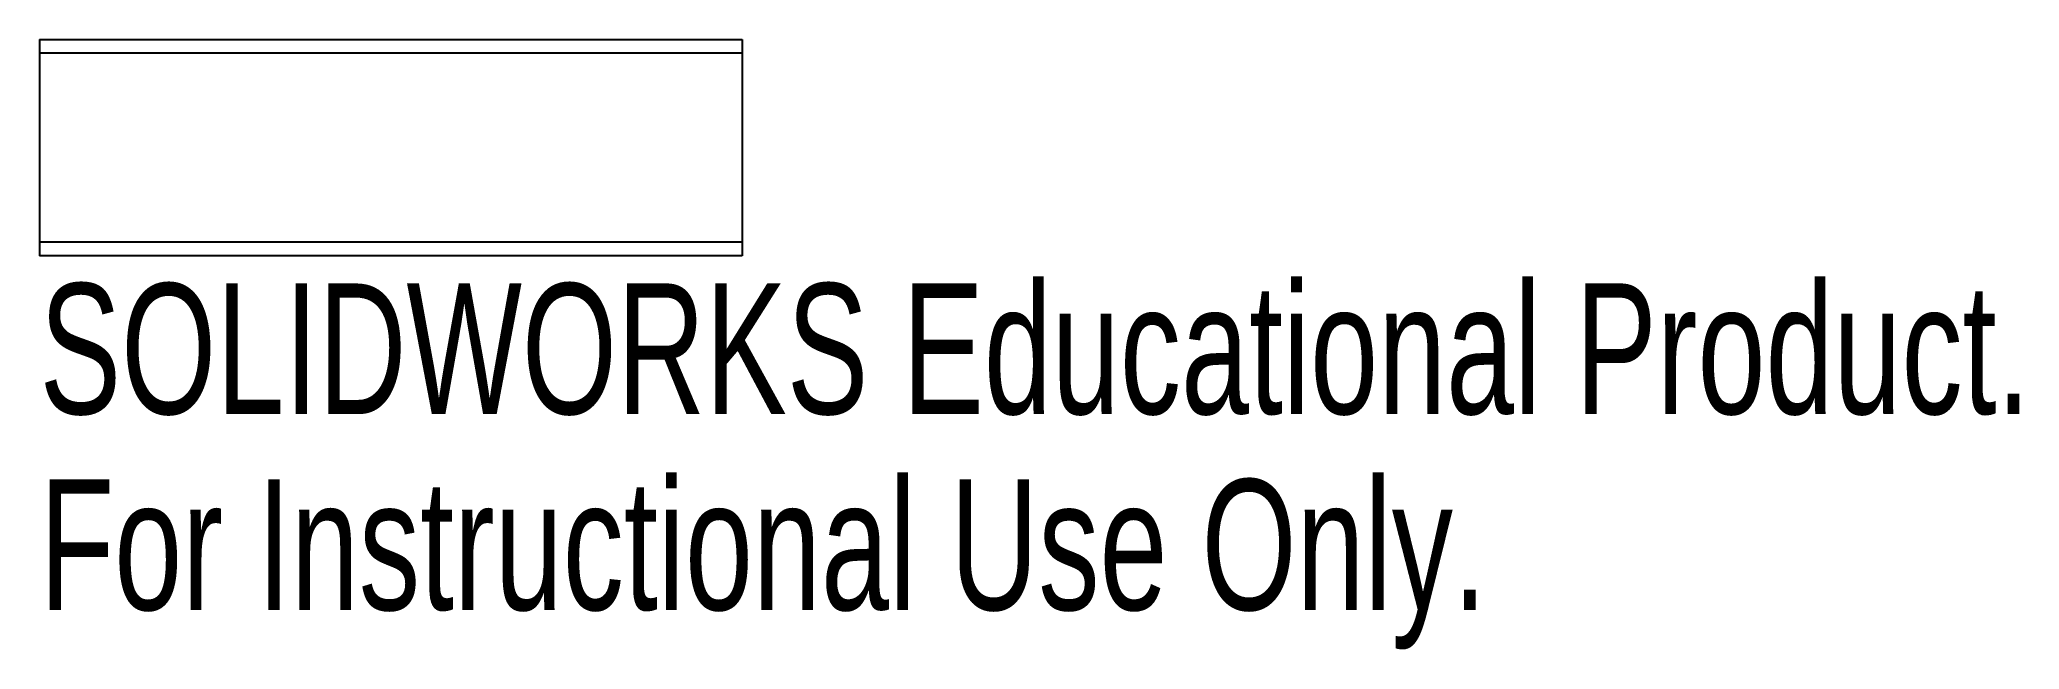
# Paper-space layout '_Right' of a CAD drawing. Header units: millimetres. Extents: x -26 to 47.3, y -14.6 to 8.
import ezdxf

# ---------------------------------------------------------------- set-up
doc = ezdxf.new("R2010")
doc.units = ezdxf.units.MM
doc.styles.add('SLDTEXTSTYLE0', font='TXT', dxfattribs={"width": 0.7})

psp = doc.layouts.new('_Right')

# ---------------------------------------------------------------- linework, layer by layer
at = {"color": 7, "linetype": 'Continuous', "lineweight": 25}
for p, q in [((-26, 8), (0, 8)), ((-26, 8), (-26, 0)), ((0, 7.5), (-26, 7.5)), ((0, 8), (0, 0)), ((0, 0.5), (-26, 0.5)), ((0, 0), (-26, 0))]:
    psp.add_line(p, q, dxfattribs=at)

# ---------------------------------------------------------------- texts
at = {"color": 7, "linetype": 'Continuous', "char_height": 4.83362, "attachment_point": 1, "style": 'SLDTEXTSTYLE0'}
for s, insert in [('SOLIDWORKS Educational Product.', (-26, -1.02)), ('For Instructional Use Only.', (-26, -8.27))]:
    psp.add_mtext(s, dxfattribs=dict(at, insert=insert))

doc.saveas('drawing.dxf')
